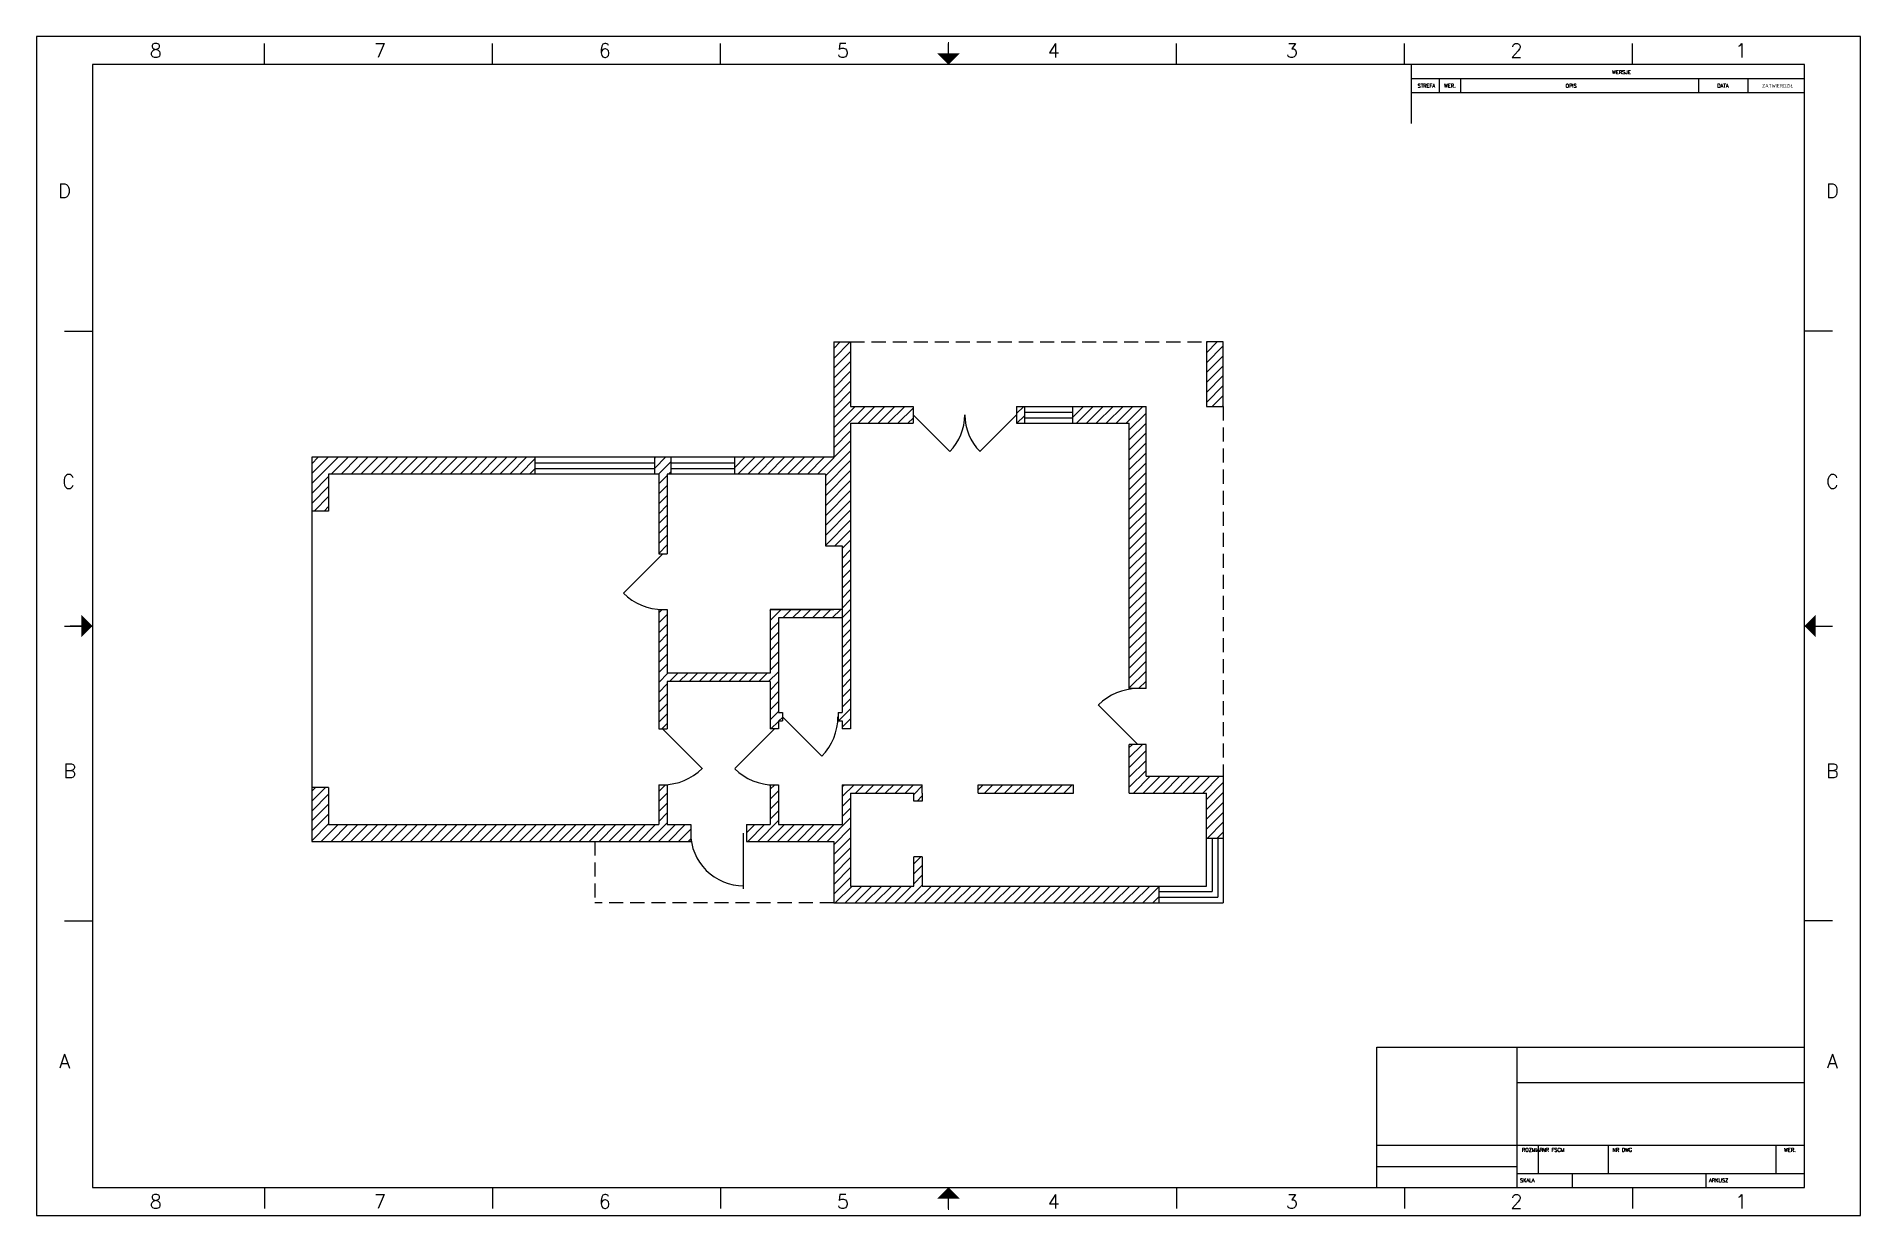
# Paper-space layout 'Układ w rozmiarze D' of a CAD drawing. Header units: inches. Extents: x 0 to 32.5, y 0 to 21.
import ezdxf
from ezdxf.enums import TextEntityAlignment as Align

# ---------------------------------------------------------------- set-up
doc = ezdxf.new("R2010")
doc.units = ezdxf.units.IN
doc.header["$MEASUREMENT"] = 0
doc.linetypes.add('UKRYTE', pattern=[0.375, 0.25, -0.125])
for name, color, linetype in [('KRAWĘDŹ DACHU', 7, 'UKRYTE'), ('Model-Detal', 7, 'Continuous'), ('Model-Przód', 7, 'Continuous'), ('Tabelka rysunkowa', 7, 'Continuous')]:
    doc.layers.add(name, color=color, linetype=linetype)
doc.styles.add('Roman', font='romans.shx')

# ---------------------------------------------------------------- blocks, each defined once
blk = doc.blocks.new('Tabelka rysunkowa ANSI D')
at = {"layer": 'Tabelka rysunkowa'}
for p, q in [((32.5, 21), (0, 21)), ((0, 21), (0, 0)), ((4.062, 20.5), (4.062, 20.875)), ((8.125, 20.5), (8.125, 20.875)), ((12.188, 20.5), (12.188, 20.875)), ((16.25, 20.5), (16.25, 20.875)), ((20.312, 20.5), (20.312, 20.875)), ((24.375, 20.5), (24.375, 20.875)), ((28.438, 20.5), (28.438, 20.875)), ((32.5, 0), (32.5, 21)), ((32.5, 20.5), (32.5, 20.875)), ((31.5, 20.5), (1, 20.5)), ((1, 20.5), (1, 0.5)), ((24.5, 19.453), (24.5, 20.5)), ((31.5, 0.5), (31.5, 20.5)), ((24.5, 20.25), (31.5, 20.25)), ((25, 20), (25, 20.25)), ((25.38, 20), (25.38, 20.25)), ((29.62, 20), (29.62, 20.25)), ((30.5, 20), (30.5, 20.25)), ((24.5, 20), (31.5, 20)), ((0.5, 15.75), (1, 15.75)), ((32, 15.75), (31.5, 15.75)), ((0.5, 10.5), (1, 10.5)), ((31.5, 10.5), (32, 10.5)), ((0.5, 5.25), (1, 5.25)), ((32, 5.25), (31.5, 5.25)), ((23.88, 3), (31.5, 3)), ((23.88, 0.5), (23.88, 3)), ((26.38, 0.5), (26.38, 3)), ((26.38, 2.37), (31.5, 2.37)), ((23.88, 1.25), (31.5, 1.25)), ((26.76, 0.75), (26.76, 1.25)), ((28.01, 0.75), (28.01, 1.25)), ((31, 0.75), (31, 1.25)), ((23.88, 0.875), (26.38, 0.875)), ((26.38, 0.75), (31.5, 0.75)), ((27.37, 0.5), (27.37, 0.75)), ((29.75, 0.5), (29.75, 0.75)), ((1, 0.5), (31.5, 0.5)), ((4.062, 0.5), (4.062, 0.125)), ((8.125, 0.5), (8.125, 0.125)), ((12.188, 0.5), (12.188, 0.125)), ((16.25, 0.125), (16.25, 0.5)), ((20.312, 0.5), (20.312, 0.125)), ((24.375, 0.5), (24.375, 0.125)), ((28.438, 0.5), (28.438, 0.125)), ((32.5, 0.125), (32.5, 0.5)), ((0, 0), (32.5, 0))]:
    blk.add_line(p, q, dxfattribs=at)
at = {"layer": 'Tabelka rysunkowa', "const_width": 0.02}
for points in [[(16.25, 20.9), (16.25, 20.7)], [(0.6, 10.5), (0.8, 10.5)], [(0.6, 10.5), (0.6, 10.5)], [(31.9, 10.5), (31.9, 10.5)], [(16.25, 0.1), (16.25, 0.3)]]:
    blk.add_lwpolyline(points, dxfattribs=at)
at = {"layer": 'Tabelka rysunkowa'}
for points in [[(16.05, 20.7), (16.45, 20.7), (16.25, 20.5)], [(0.8, 10.3), (0.8, 10.7), (1, 10.5)], [(31.7, 10.3), (31.7, 10.7), (31.5, 10.5)], [(16.05, 0.3), (16.45, 0.3), (16.25, 0.5)]]:
    blk.add_solid(points, dxfattribs=at)
at = {"color": 0, "style": 'Roman', "flags": 8}
for tag, p in [('NPLIKU', (-0.05, 6)), ('DATAWERSJI', (-0.05, 3)), ('UŻYTKOWN', (-0.05, 0))]:
    blk.add_attdef(tag, p, '', height=0.15, rotation=90, dxfattribs=at)
at = {"layer": 'Tabelka rysunkowa', "style": 'Roman'}
for s, p in [('8', (2.125, 20.75)), ('7', (6.119, 20.75)), ('6', (10.125, 20.75)), ('5', (14.369, 20.75)), ('4', (18.125, 20.75)), ('3', (22.369, 20.75)), ('2', (26.369, 20.75)), ('1', (30.375, 20.75)), ('D', (0.5, 18.25)), ('D', (32, 18.25)), ('C', (0.571, 13.073)), ('C', (32, 13.073)), ('B', (0.595, 7.919)), ('B', (32, 7.919)), ('A', (0.5, 2.75)), ('A', (32, 2.75)), ('8', (2.125, 0.25)), ('7', (6.119, 0.25)), ('6', (10.125, 0.25)), ('5', (14.369, 0.25)), ('4', (18.125, 0.25)), ('3', (22.369, 0.25)), ('2', (26.369, 0.25)), ('1', (30.375, 0.25))]:
    blk.add_text(s, height=0.25, dxfattribs=at).set_placement(p, align=Align.MIDDLE_CENTER)
for s, p in [('STREFA', (24.609, 20.09)), ('WER.', (25.08, 20.09)), ('OPIS', (27.246, 20.09)), ('WERSJE', (28.075, 20.332)), ('DATA', (29.948, 20.09)), ('ZATWIERDZIŁ', (30.748, 20.09)), ('ROZMIAR', (26.468, 1.136)), ('NR FSCM', (26.829, 1.136)), ('NR DWG', (28.081, 1.136)), ('WER.', (31.14, 1.136)), ('SKALA', (26.432, 0.593)), ('ARKUSZ', (29.803, 0.593))]:
    blk.add_text(s, height=0.065, dxfattribs=at).set_placement(p)

psp = doc.layouts.new('Układ w rozmiarze D')

# ---------------------------------------------------------------- hatches: boundary and pattern name
at = {"layer": 'Model-Przód'}
h = psp.add_hatch(dxfattribs=at)
h.set_pattern_fill('ANSI31', color=256)
h.paths.add_polyline_path([(8.887, 13.506), (4.906, 13.506), (4.906, 12.548), (5.206, 12.548), (5.206, 13.206), (8.887, 13.206)])
h.paths.add_polyline_path([(11.657, 6.964), (11.236, 6.964), (11.236, 7.673), (11.086, 7.673), (11.086, 6.964), (5.206, 6.964), (5.206, 7.622), (4.906, 7.622), (4.906, 6.664), (11.657, 6.664)])
h.paths.add_polyline_path([(13.221, 10.644), (14.356, 10.644), (14.356, 10.794), (13.071, 10.794), (13.071, 9.659), (11.236, 9.659), (11.236, 10.794), (11.086, 10.794), (11.086, 8.666), (11.236, 8.666), (11.236, 9.509), (13.071, 9.509), (13.071, 8.666), (13.221, 8.666), (13.221, 8.808), (13.292, 8.808), (13.292, 8.958), (13.221, 8.958)])
h.paths.add_polyline_path([(14.506, 14.11), (15.619, 14.11), (15.619, 14.41), (14.506, 14.41), (14.506, 15.559), (14.206, 15.559), (14.206, 13.506), (12.442, 13.506), (12.442, 13.206), (14.056, 13.206), (14.056, 11.929), (14.356, 11.929), (14.356, 8.958), (14.285, 8.958), (14.285, 8.808), (14.356, 8.808), (14.356, 8.666), (14.506, 8.666)])
h.paths.add_polyline_path([(11.307, 13.506), (11.015, 13.506), (11.015, 13.206), (11.086, 13.206), (11.086, 11.787), (11.236, 11.787), (11.236, 13.206), (11.307, 13.206)])
h.paths.add_polyline_path([(19.772, 14.41), (18.457, 14.41), (18.457, 14.11), (19.472, 14.11), (19.472, 9.384), (19.772, 9.384)])
h.paths.add_polyline_path([(17.605, 14.41), (17.464, 14.41), (17.464, 14.11), (17.605, 14.11)])
h.paths.add_polyline_path([(21.146, 15.559), (20.846, 15.559), (20.846, 14.41), (21.146, 14.41)])
h.paths.add_polyline_path([(21.146, 7.823), (19.772, 7.823), (19.772, 8.391), (19.472, 8.391), (19.472, 7.823), (19.472, 7.523), (20.846, 7.523), (20.846, 6.72), (21.146, 6.72)])
h.paths.add_polyline_path([(19.995, 5.869), (15.783, 5.869), (15.783, 6.389), (15.633, 6.389), (15.633, 5.869), (14.506, 5.869), (14.506, 7.523), (15.633, 7.523), (15.633, 7.382), (15.783, 7.382), (15.783, 7.523), (15.783, 7.673), (14.356, 7.673), (14.356, 6.964), (13.221, 6.964), (13.221, 7.673), (13.071, 7.673), (13.071, 6.964), (12.65, 6.964), (12.65, 6.664), (14.206, 6.664), (14.206, 5.569), (19.995, 5.569)])
h.paths.add_polyline_path([(18.479, 7.673), (16.776, 7.673), (16.776, 7.523), (18.479, 7.523)], flags=17)

# ---------------------------------------------------------------- linework, layer by layer
at = {"layer": 'KRAWĘDŹ DACHU'}
for p, q in [((14.506, 15.559), (20.846, 15.559)), ((21.146, 14.41), (21.146, 7.823)), ((9.951, 6.964), (9.951, 6.945)), ((9.951, 6.664), (9.951, 5.569)), ((14.206, 5.569), (9.951, 5.569))]:
    psp.add_line(p, q, dxfattribs=at)
at = {"layer": 'Model-Detal'}
for centre, radius, start, end in [((15.62, 14.26), 0.922, 315, 0.0305), ((17.464, 14.26), 0.922, 180, 225), ((11.161, 11.787), 0.993, 225, 270), ((19.622, 8.391), 0.993, 90, 135), ((13.292, 8.882), 0.989, 315, 0.0868), ((11.161, 8.666), 0.993, 270, 314.742), ((13.144, 8.661), 0.993, 225, 270.1285), ((12.599, 6.813), 0.942, 179.9654, 270)]:
    psp.add_arc(centre, radius, start, end, dxfattribs=at)
at = {"layer": 'Model-Przód'}
for p, q in [((14.206, 15.559), (14.206, 13.506)), ((14.206, 15.559), (14.506, 15.559)), ((15.619, 14.41), (15.619, 14.11)), ((17.464, 14.41), (17.464, 14.11)), ((17.605, 14.41), (17.605, 14.11)), ((17.605, 14.31), (18.457, 14.31)), ((18.457, 14.41), (18.457, 14.11)), ((19.772, 9.384), (19.772, 14.41)), ((16.272, 13.607), (15.62, 14.26)), ((17.464, 14.26), (16.811, 13.608)), ((17.605, 14.21), (18.457, 14.21)), ((19.472, 9.384), (19.472, 14.11)), ((8.887, 13.206), (8.887, 13.506)), ((8.887, 13.406), (11.015, 13.406)), ((11.015, 13.206), (11.015, 13.506)), ((11.307, 13.206), (11.307, 13.506)), ((11.307, 13.406), (12.442, 13.406)), ((12.442, 13.206), (12.442, 13.506)), ((5.206, 13.206), (5.206, 12.548)), ((11.086, 13.206), (5.206, 13.206)), ((8.887, 13.306), (11.015, 13.306)), ((11.086, 13.206), (11.086, 11.787)), ((14.056, 13.206), (11.236, 13.206)), ((11.236, 13.206), (11.236, 11.787)), ((11.307, 13.306), (12.442, 13.306)), ((14.056, 13.206), (14.056, 11.929)), ((5.206, 12.548), (4.906, 12.548)), ((11.161, 11.787), (10.459, 11.085)), ((11.086, 11.787), (11.236, 11.787)), ((14.056, 11.929), (14.356, 11.929)), ((14.356, 11.929), (14.356, 8.958)), ((11.086, 10.794), (11.236, 10.794)), ((11.086, 10.794), (11.086, 8.666)), ((11.236, 10.794), (11.236, 9.659)), ((13.071, 10.794), (14.206, 10.794)), ((14.356, 10.794), (13.071, 10.794)), ((13.071, 10.794), (13.071, 9.659)), ((13.221, 10.644), (13.221, 8.958)), ((14.356, 10.644), (13.221, 10.644)), ((13.071, 9.659), (11.236, 9.659)), ((13.071, 9.509), (11.236, 9.509)), ((11.236, 9.509), (11.236, 8.666)), ((13.071, 9.509), (13.071, 8.666)), ((19.772, 9.384), (19.472, 9.384)), ((13.221, 8.958), (13.292, 8.958)), ((13.221, 8.808), (13.292, 8.808)), ((13.221, 8.808), (13.221, 8.666)), ((13.29, 8.884), (13.992, 8.182)), ((13.292, 8.958), (13.292, 8.808)), ((14.285, 8.958), (14.285, 8.808)), ((14.285, 8.958), (14.356, 8.958)), ((14.285, 8.808), (14.356, 8.808)), ((14.356, 8.808), (14.356, 8.666)), ((18.919, 9.093), (19.622, 8.391)), ((11.086, 8.666), (11.236, 8.666)), ((11.165, 8.655), (11.867, 7.953)), ((13.144, 8.661), (12.442, 7.959)), ((13.221, 8.666), (13.071, 8.666)), ((14.506, 8.666), (14.356, 8.666)), ((19.472, 7.823), (19.472, 8.391)), ((19.772, 8.391), (19.472, 8.391)), ((19.772, 7.823), (19.772, 8.391)), ((19.472, 7.523), (19.472, 7.823)), ((19.772, 7.823), (21.146, 7.823)), ((21.146, 7.823), (21.146, 5.569)), ((5.206, 7.622), (4.906, 7.622)), ((5.206, 7.622), (5.206, 6.964)), ((11.086, 7.673), (11.236, 7.673)), ((11.086, 7.673), (11.086, 6.964)), ((11.236, 7.673), (11.236, 6.964)), ((13.071, 7.673), (13.071, 6.964)), ((13.071, 7.673), (13.221, 7.673)), ((13.221, 7.673), (13.221, 6.964)), ((14.356, 7.673), (14.356, 6.964)), ((14.356, 7.673), (15.783, 7.673)), ((14.506, 7.523), (15.633, 7.523)), ((15.633, 7.382), (15.633, 7.523)), ((15.783, 7.523), (15.783, 7.673)), ((15.783, 7.523), (15.783, 7.382)), ((16.776, 7.523), (16.776, 7.673)), ((16.776, 7.673), (18.479, 7.673)), ((16.776, 7.523), (18.479, 7.523)), ((18.479, 7.523), (18.479, 7.673)), ((19.472, 7.523), (20.846, 7.523)), ((15.783, 7.382), (15.633, 7.382)), ((5.206, 6.964), (11.086, 6.964)), ((11.236, 6.964), (11.657, 6.964)), ((11.657, 6.964), (11.657, 6.664)), ((12.65, 6.964), (12.65, 6.664)), ((12.65, 6.964), (13.071, 6.964)), ((13.221, 6.964), (14.356, 6.964)), ((12.599, 5.82), (12.599, 6.813)), ((14.206, 6.664), (14.206, 5.569)), ((14.206, 6.664), (14.206, 5.569)), ((20.846, 6.72), (21.146, 6.72)), ((20.946, 6.72), (20.946, 5.769)), ((21.046, 6.72), (21.046, 5.669)), ((15.633, 5.869), (15.633, 6.389)), ((15.783, 6.389), (15.633, 6.389)), ((15.783, 6.389), (15.783, 5.869)), ((19.995, 5.869), (19.995, 5.569)), ((14.206, 5.569), (21.146, 5.569)), ((19.995, 5.769), (20.946, 5.769)), ((19.995, 5.669), (21.046, 5.669))]:
    psp.add_line(p, q, dxfattribs=at)
for points in [[(14.506, 15.559), (14.506, 14.41)], [(14.506, 14.41), (15.619, 14.41)], [(17.464, 14.41), (19.772, 14.41)], [(14.506, 14.11), (15.619, 14.11)], [(14.506, 14.11), (14.506, 8.666)], [(17.464, 14.11), (19.472, 14.11)], [(14.206, 13.506), (4.906, 13.506), (4.906, 6.664), (11.657, 6.664)], [(14.506, 7.523), (14.506, 5.869), (15.633, 5.869)], [(15.783, 5.869), (20.846, 5.869), (20.846, 7.523)], [(12.65, 6.664), (14.206, 6.664)]]:
    psp.add_lwpolyline(points, dxfattribs=at)
psp.add_lwpolyline([(21.146, 15.559), (20.846, 15.559), (20.846, 14.41), (21.146, 14.41)], close=True, dxfattribs=at)

# ---------------------------------------------------------------- block references
at = {"layer": 'Tabelka rysunkowa'}
psp.add_blockref('Tabelka rysunkowa ANSI D', (0, 0), dxfattribs=at)

doc.saveas('drawing.dxf')
